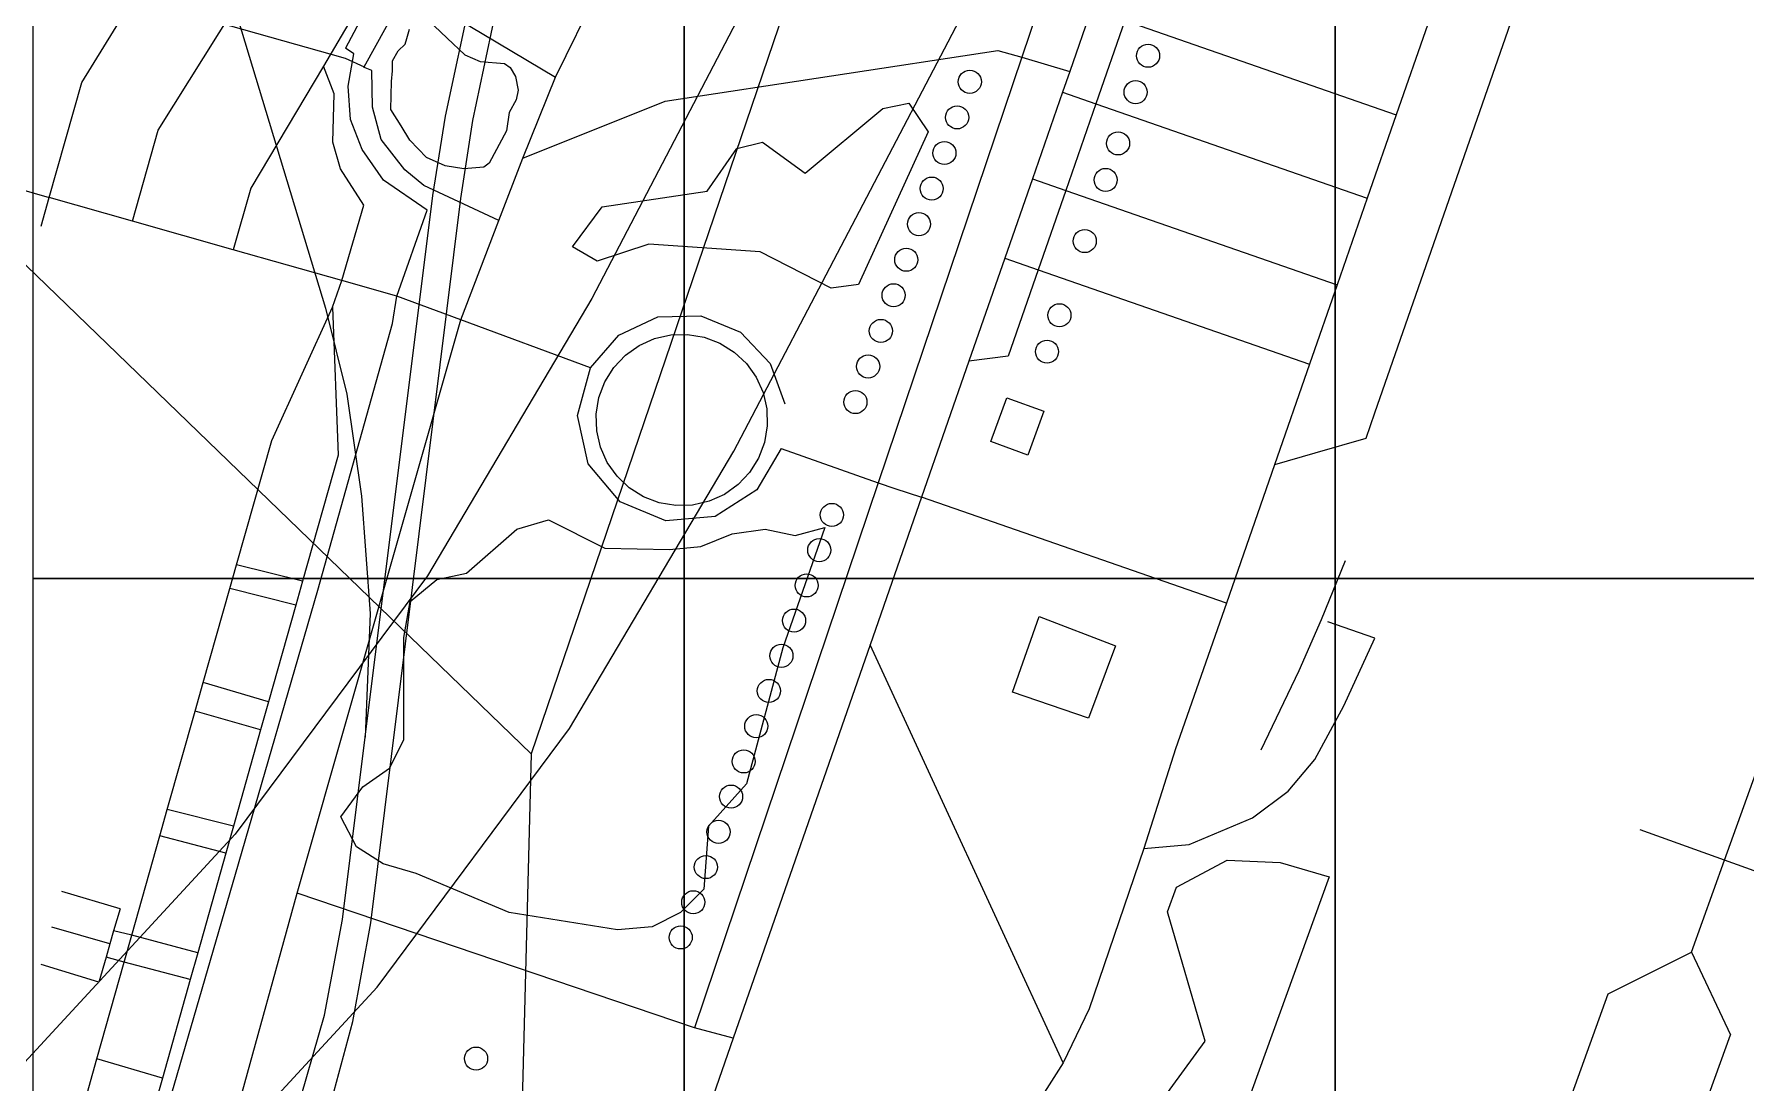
# Model space of a CAD drawing. Header units: metres. Extents: x -847 to 846, y -696 to 697.
# Drawn here: x -676.4 to -454.1, y 108.4 to 244.6 of the extents above; entities that cross this region are included whole.
import ezdxf

# ---------------------------------------------------------------- set-up
doc = ezdxf.new("R2010")
doc.units = ezdxf.units.M
for name, color, linetype in [('GREEN_ATLAS_TERRAIN_COP90', 3, 'Continuous'), ('OSM_BARRIER', 1, 'Continuous'), ('OSM_GREEN_EXISTING', 94, 'Continuous'), ('OSM_HYDROGRAPHY', 5, 'Continuous'), ('OSM_PATH', 32, 'Continuous'), ('OSM_RAILWAY', 6, 'Continuous'), ('OSM_ROAD_LOCAL', 9, 'Continuous')]:
    doc.layers.add(name, color=color, linetype=linetype)

msp = doc.modelspace()

# ---------------------------------------------------------------- linework, layer by layer
at = {"layer": 'GREEN_ATLAS_TERRAIN_COP90'}
for points in [[(-676.593, 173.937, 19), (-592.019, 173.937, 16), (-592.019, 260.905, 16), (-676.593, 260.905, 18)], [(-592.019, 173.937, 16), (-507.445, 173.937, 18), (-507.445, 260.905, 15), (-592.019, 260.905, 16)], [(-507.445, 173.937, 18), (-422.871, 173.937, 25), (-422.871, 260.905, 22), (-507.445, 260.905, 15)], [(-676.593, 86.968, 19), (-592.019, 86.968, 17), (-592.019, 173.937, 16), (-676.593, 173.937, 19)], [(-592.019, 86.968, 17), (-507.445, 86.968, 19), (-507.445, 173.937, 18), (-592.019, 173.937, 16)], [(-507.445, 86.968, 19), (-422.871, 86.968, 29), (-422.871, 173.937, 25), (-507.445, 173.937, 18)]]:
    msp.add_3dface(points, dxfattribs=at)
at = {"layer": 'OSM_BARRIER'}
for points in [[(-634.194, 246.272), (-635.985, 242.821)], [(-625.392, 221.793), (-631.042, 225.7), (-633.837, 229.674), (-635.359, 233.571), (-635.628, 237.912), (-634.895, 242.086), (-635.985, 242.821)], [(-629.883, 207.054), (-629.32, 210.616), (-625.392, 221.793)], [(-650.282, 135.543), (-639.581, 172.445), (-629.883, 207.054)], [(-506.155, 176.263), (-509.281, 168.56), (-512.162, 161.936), (-517.118, 151.651)], [(-658.532, 107.078), (-650.282, 135.543)]]:
    msp.add_lwpolyline(points, dxfattribs=at)
at = {"layer": 'OSM_GREEN_EXISTING'}
for points in [[(-569.378, 212.153), (-572.906, 211.652), (-582.146, 216.361), (-596.599, 217.362), (-603.321, 215.181), (-606.516, 217.028), (-602.651, 222.238), (-589.037, 224.253), (-585.172, 229.797), (-581.814, 230.643), (-576.27, 226.602), (-566.183, 235.007), (-562.826, 235.674), (-560.301, 231.979)], [(-583.919, 201.856), (-582.66, 200.086), (-581.764, 198.093), (-581.275, 195.967), (-581.206, 193.785), (-581.57, 191.625), (-582.347, 189.588), (-583.505, 187.729), (-585.003, 186.148), (-586.782, 184.879), (-588.774, 183.989), (-590.904, 183.488), (-593.084, 183.432), (-595.239, 183.788), (-597.282, 184.568), (-599.13, 185.725), (-600.721, 187.228), (-601.987, 188.998), (-602.882, 190.991), (-603.371, 193.128), (-603.434, 195.299), (-603.077, 197.459), (-602.3, 199.507), (-601.141, 201.344), (-599.644, 202.947), (-597.864, 204.204), (-595.872, 205.106), (-593.742, 205.596), (-591.562, 205.652), (-589.407, 205.284), (-587.365, 204.516), (-585.516, 203.358)], [(-550.096, 197.425), (-545.309, 195.677), (-547.383, 189.967), (-552.169, 191.726)], [(-589.438, 133.606), (-592.502, 130.544), (-596.179, 128.708), (-600.671, 128.296), (-614.754, 130.544), (-626.801, 135.643), (-631.086, 136.878), (-634.557, 139.116), (-636.599, 143.001), (-633.743, 146.875), (-630.272, 149.324), (-628.436, 152.998), (-628.436, 166.267), (-627.616, 170.964), (-624.145, 173.825), (-620.267, 174.638), (-613.733, 180.36), (-609.648, 181.584), (-602.3, 177.911), (-593.93, 177.71), (-589.845, 178.111), (-585.761, 179.748), (-581.476, 180.36), (-577.598, 179.547), (-573.72, 180.56), (-579.195, 164.931), (-583.925, 147.287), (-588.824, 141.777)], [(-549.344, 159.198), (-545.879, 168.994), (-535.981, 165.198), (-539.477, 155.825)], [(-508.216, 135.198), (-523.84, 92.017), (-533.419, 93.698), (-534.766, 96.726), (-534.258, 100.254), (-524.347, 113.858), (-529.215, 130.667), (-528.044, 133.851), (-521.491, 137.379), (-514.599, 137.045)]]:
    msp.add_lwpolyline(points, close=True, dxfattribs=at)
for centre in [(-531.752, 241.853), (-554.901, 238.469), (-533.369, 237.122), (-556.548, 233.849), (-535.643, 230.465), (-558.202, 229.218), (-537.259, 225.723), (-559.856, 224.598), (-561.504, 219.978), (-539.972, 217.785), (-563.158, 215.359), (-564.805, 210.739), (-543.261, 208.145), (-566.459, 206.108), (-544.877, 203.414), (-568.107, 201.488), (-569.761, 196.869), (-572.824, 182.208), (-574.459, 177.633), (-576.094, 173.057), (-577.729, 168.482), (-579.371, 163.907), (-581.006, 159.343), (-582.641, 154.767), (-584.276, 150.192), (-585.911, 145.617), (-587.546, 141.042), (-589.188, 136.467), (-590.823, 131.891), (-592.458, 127.327), (-619.033, 111.587)]:
    msp.add_circle(centre, 1.5, dxfattribs=at)
at = {"layer": 'OSM_HYDROGRAPHY'}
for points in [[(-197.484, 655.883), (-212.601, 641.1), (-224.892, 620.996), (-250.302, 601.982), (-251.248, 596.327), (-250.195, 588.98), (-250.809, 583.27), (-253.766, 577.615), (-267.085, 562.642), (-574.866, 259.987), (-611.866, 151.161), (-615.149, 24.112), (-633.06, -30.357), (-647.945, -80.395), (-724.519, -299.705), (-705.23, -374.078), (-629.451, -501.761)], [(-734.893, 401.685), (-719.432, 255.167), (-611.866, 151.161)], [(-624.483, 245.727), (-622.773, 244.146), (-620.474, 241.975), (-618.5, 241.118), (-615.343, 240.862), (-614.616, 240.328), (-613.896, 239.148), (-613.564, 237.367), (-613.827, 236.12), (-614.748, 234.483), (-615.08, 232.112), (-617.316, 227.904), (-618.037, 227.381), (-620.605, 227.181), (-623.036, 227.57), (-625.467, 228.628), (-627.641, 230.865), (-628.756, 232.769), (-630.122, 234.884), (-630.009, 238.491), (-629.877, 239.871), (-629.877, 241.185), (-629.15, 242.498), (-628.23, 243.356), (-628.035, 244.079), (-627.703, 245.326)]]:
    msp.add_lwpolyline(points, dxfattribs=at)
at = {"layer": 'OSM_PATH'}
for points in [[(-675.547, 219.722), (-674.495, 223.429), (-670.241, 238.38), (-653.464, 265.642), (-653.17, 266.109), (-610.695, 334.593)], [(-663.669, 220.357), (-660.318, 232.168), (-642.438, 260.755), (-642.018, 261.412), (-624.327, 289.598), (-612.981, 307.565), (-607.944, 315.535), (-600.095, 328.025)], [(-524.767, 311.817), (-526.258, 306.529), (-548.141, 241.652), (-566.797, 186.36), (-590.666, 115.583)], [(-518.859, 306.129), (-534.998, 259.753), (-539.101, 247.953), (-541.926, 239.827), (-542.872, 237.122), (-546.782, 225.867), (-550.371, 215.559), (-555.026, 202.178)], [(-517.024, 297.379), (-530.643, 258.239), (-534.747, 246.439), (-538.518, 235.608), (-542.434, 224.353), (-546.017, 214.045), (-549.92, 202.835)], [(-474.373, 275.761), (-502.333, 195.432)], [(-487.611, 268.38), (-495.404, 245.972), (-499.508, 234.172), (-503.279, 223.34), (-507.195, 212.086), (-510.778, 201.789), (-515.326, 188.709)], [(-708.744, 262.926), (-687.394, 256.514), (-676.261, 253.207), (-657.405, 247.563), (-636.048, 241.552)], [(-621.025, 207.555), (-616.076, 220.457), (-612.981, 228.528), (-608.727, 239.07), (-597.701, 261.467)], [(-631.525, 252.617), (-635.121, 246.818), (-638.873, 240.495), (-648.308, 224.654), (-650.582, 216.65)], [(-636.048, 241.552), (-633.586, 240.428), (-627.979, 250.536), (-625.523, 249.077), (-608.727, 239.07)], [(-539.101, 247.953), (-534.747, 246.439), (-499.508, 234.172)], [(-612.981, 228.528), (-594.481, 235.953), (-551.28, 242.554), (-548.141, 241.652), (-541.926, 239.827)], [(-637.683, 209.18), (-636.487, 212.654), (-633.624, 222.427), (-636.631, 227.181), (-637.652, 230.632), (-637.464, 236.91), (-638.873, 240.495)], [(-616.076, 220.457), (-625.836, 225.01), (-628.273, 227.025), (-631.381, 230.977), (-632.477, 235.174), (-632.559, 239.927), (-633.649, 240.383)], [(-542.872, 237.122), (-538.518, 235.608), (-503.279, 223.34)], [(-773.296, 13.937), (-767.27, 16.687), (-760.748, 22.698), (-756.851, 36.268), (-751.677, 54.268), (-747.548, 70.688), (-704.591, 227.916), (-703.45, 231.789), (-674.495, 223.429)], [(-546.782, 225.867), (-542.434, 224.353), (-507.195, 212.086)], [(-629.32, 210.616), (-636.487, 212.654), (-650.582, 216.65), (-663.669, 220.357), (-674.495, 223.429)], [(-550.371, 215.559), (-546.017, 214.045), (-510.778, 201.789)], [(-637.683, 209.18), (-636.969, 189.956), (-641.58, 173.603), (-642.457, 170.497), (-645.996, 157.94), (-647.024, 154.289), (-650.557, 141.777), (-651.534, 138.292), (-655.193, 125.323), (-656.17, 121.861), (-659.779, 109.06), (-660.756, 105.598), (-664.459, 92.863), (-665.367, 89.768), (-673.398, 60.769)], [(-621.025, 207.555), (-629.32, 210.616)], [(-662.849, 58.521), (-650.106, 104.651), (-642.288, 133.071), (-621.025, 207.555)], [(-604.16, 201.332), (-621.025, 207.555)], [(-579.427, 190.824), (-582.547, 185.458), (-587.972, 181.996), (-594.387, 181.429), (-600.333, 183.9), (-604.467, 188.831), (-605.852, 195.121), (-604.16, 201.332), (-600.502, 205.563), (-595.44, 207.956), (-589.845, 208.078), (-584.683, 205.941), (-580.824, 201.889), (-578.938, 196.624)], [(-549.92, 202.835), (-555.026, 202.178)], [(-555.026, 202.178), (-561.165, 184.534), (-567.844, 165.343), (-585.623, 114.236), (-590.447, 100.366), (-593.748, 90.881), (-594.795, 87.887), (-598.798, 76.376), (-608.74, 47.801)], [(-502.333, 195.432), (-503.48, 192.149)], [(-503.48, 192.149), (-510.108, 190.223), (-515.326, 188.709)], [(-579.427, 190.824), (-566.797, 186.36), (-564.636, 185.636), (-561.165, 184.534)], [(-515.326, 188.709), (-521.572, 170.753), (-528.169, 151.806)], [(-521.572, 170.753), (-556.918, 183.054), (-561.165, 184.534)], [(-641.58, 173.603), (-650.156, 175.707)], [(-642.457, 170.497), (-651.014, 172.657)], [(-532.304, 138.86), (-526.402, 139.405), (-518.17, 142.845), (-513.547, 146.329), (-510.101, 150.448), (-506.324, 157.417), (-502.314, 166.178), (-508.379, 168.304)], [(-542.791, 111.03), (-567.844, 165.343)], [(-645.996, 157.94), (-654.479, 160.423)], [(-647.024, 154.289), (-655.519, 156.727)], [(-528.169, 151.806), (-532.304, 138.86), (-539.408, 118.043)], [(-650.557, 141.777), (-659.14, 143.925)], [(-651.534, 138.292), (-660.098, 140.541)], [(-445.781, 133.372), (-456.87, 137.346), (-467.827, 141.287)], [(-665.286, 131.056), (-672.847, 133.294)], [(-585.623, 114.236), (-590.666, 115.583), (-642.288, 133.071)], [(-665.286, 131.056), (-666.113, 128.196), (-666.607, 126.481), (-667.102, 124.756), (-668.036, 121.516)], [(-666.607, 126.481), (-674.156, 128.652)], [(-655.193, 125.323), (-663.757, 127.606), (-666.113, 128.196)], [(-656.17, 121.861), (-664.741, 124.121), (-667.102, 124.756)], [(-668.036, 121.516), (-675.522, 123.798)], [(-539.408, 118.043), (-542.791, 111.03), (-549.125, 101.056), (-554.199, 96.815), (-560.082, 95.679), (-567.023, 96.136), (-590.447, 100.366)], [(-659.779, 109.06), (-668.293, 111.564)]]:
    msp.add_lwpolyline(points, dxfattribs=at)
at = {"layer": 'OSM_RAILWAY'}
for points in [[(-227.743, 499.713), (-277.253, 498.511), (-313.376, 495.661), (-348.884, 488.481), (-383.271, 477.071), (-416.036, 461.597), (-446.696, 442.283), (-474.799, 419.43), (-499.946, 393.347), (-521.766, 364.415), (-539.94, 333.079), (-603.979, 210.338), (-625.335, 174.315), (-650.344, 140.741), (-678.717, 109.961), (-710.16, 82.31), (-744.315, 58.098), (-780.82, 37.593), (-819.261, 21.017), (-845.742, 12.749)], [(-845.742, -12.315), (-840.78, -11.321), (-800.817, 1.158), (-762.37, 17.733), (-725.872, 38.238), (-691.717, 62.45), (-660.274, 90.102), (-631.901, 120.882), (-606.898, 154.467), (-585.535, 190.479), (-524.078, 307.943), (-505.904, 339.291), (-484.084, 368.211), (-458.937, 394.294), (-430.833, 417.159), (-400.174, 436.473), (-367.409, 451.935), (-333.022, 463.345), (-297.507, 470.536), (-260.777, 473.509), (-224.297, 474.388)], [(-589.037, 469.29), (-594.25, 457.924), (-608.383, 424.227), (-614.416, 412.817), (-646.097, 359.072), (-650.401, 350.835), (-654.072, 342.23), (-658.589, 327.324), (-661.182, 310.214), (-661.301, 294.874), (-660.067, 283.553), (-658.144, 274.102), (-655.82, 266.009), (-638.573, 209.047), (-635.841, 197.904), (-633.937, 184.657), (-632.784, 169.384), (-633.429, 153.354)], [(-644.098, 90.002), (-638.679, 102.881), (-635.027, 116.396), (-632.703, 129.231), (-621.013, 223.296), (-619.459, 233.437), (-616.583, 246.951), (-612.499, 260.977), (-606.441, 276.974), (-601.329, 287.939), (-594.275, 300.774), (-586.343, 312.997), (-577.504, 324.663), (-567.869, 335.606), (-557.419, 345.859), (-546.305, 355.287), (-534.496, 363.892), (-522.098, 371.607), (-509.055, 378.464), (-495.786, 384.23), (-332.045, 448.974)], [(-647.657, 91.861), (-642.476, 104.173), (-638.723, 117.208), (-636.386, 129.665), (-633.429, 153.354), (-624.671, 223.685), (-623.017, 234.016), (-619.584, 250.001), (-615.117, 265.742), (-610.588, 278.666), (-603.515, 295.386), (-595.69, 310.726), (-587.277, 324.819), (-578.011, 338.233), (-567.875, 351.046), (-556.899, 363.191), (-545.115, 374.623), (-532.705, 385.188), (-519.68, 394.884), (-505.841, 403.834)]]:
    msp.add_lwpolyline(points, dxfattribs=at)
at = {"layer": 'OSM_ROAD_LOCAL'}
for points in [[(-702.385, -9.674), (-694.122, 17.9), (-688.678, 35.978), (-680.797, 62.806), (-677.865, 73.827), (-678.717, 79.694), (-677.997, 82.699), (-677.276, 85.716), (-674.369, 89.623), (-673.743, 91.894), (-672.885, 95.011), (-669.345, 107.835), (-668.293, 111.564), (-664.741, 124.121), (-663.757, 127.606), (-660.098, 140.541), (-659.14, 143.925), (-655.519, 156.727), (-654.479, 160.423), (-651.014, 172.657), (-650.156, 175.707), (-645.583, 191.859), (-637.683, 209.18)], [(-493.374, 60.58), (-471.968, 120.014), (-461.155, 125.424), (-456.87, 137.346), (-450.298, 155.647), (-442.83, 176.419), (-442.148, 178.312)], [(-461.155, 125.424), (-456.093, 114.659)], [(-476.836, 57.318), (-456.093, 114.659)]]:
    msp.add_lwpolyline(points, dxfattribs=at)

doc.saveas('drawing.dxf')
